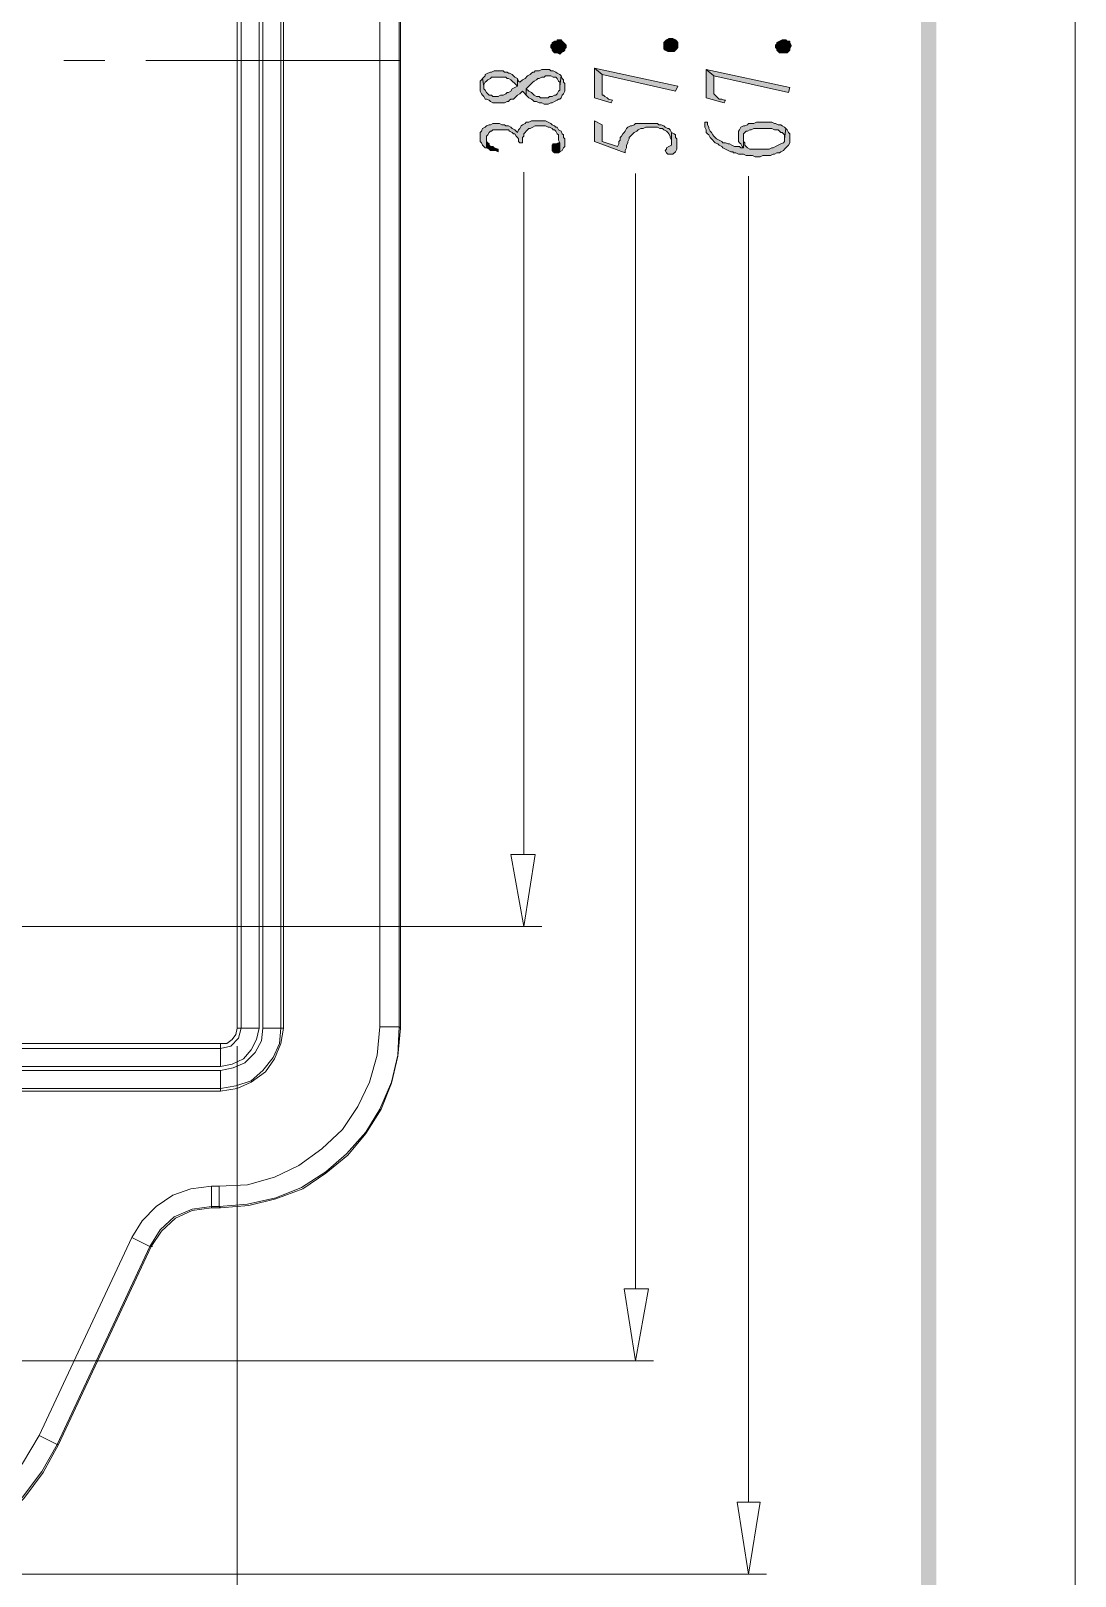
# Model space of a CAD drawing. Header units: millimetres. Extents: x 0 to 282, y 0 to 196.
# Drawn here: x 247.2 to 281.6, y 72.3 to 123.2 of the extents above; entities that cross this region are included whole.
import ezdxf

# ---------------------------------------------------------------- set-up
doc = ezdxf.new("R2010")
doc.units = ezdxf.units.MM

msp = doc.modelspace()

# ---------------------------------------------------------------- hatches: boundary and pattern name
h = msp.add_hatch(color=0)
h.dxf.hatch_style = 2
h.paths.add_polyline_path([(277.071561, 191.134894), (276.563561, 190.626894), (277.071561, 4.572)])
h = msp.add_hatch(color=0)
h.dxf.hatch_style = 2
h.paths.add_polyline_path([(276.563561, 190.626894), (277.071561, 4.572), (276.563561, 5.08)])
h = msp.add_hatch(color=42)
h.dxf.hatch_style = 2
h.paths.add_polyline_path([(264.837227, 122.766561), (264.879561, 122.724227), (264.879561, 122.639561), (264.837227, 122.597227), (264.837227, 122.554894), (264.794894, 122.512561), (264.710227, 122.470227), (264.667894, 122.427894), (264.583227, 122.470227), (264.498561, 122.470227), (264.456227, 122.512561), (264.413894, 122.554894), (264.413894, 122.597227), (264.371561, 122.639561), (264.371561, 122.724227), (264.413894, 122.766561), (264.413894, 122.808894), (264.498561, 122.851227), (264.583227, 122.851227), (264.583227, 122.893561), (264.710227, 122.893561), (264.752561, 122.851227), (264.794894, 122.808894)])
h = msp.add_hatch(color=42)
h.dxf.hatch_style = 2
h.paths.add_polyline_path([(268.562561, 122.808894), (268.562561, 122.766561), (268.562561, 122.724227), (268.562561, 122.639561), (268.520227, 122.597227), (268.477894, 122.554894), (268.435561, 122.512561), (268.350894, 122.512561), (268.308561, 122.512561), (268.223894, 122.512561), (268.139227, 122.554894), (268.096894, 122.597227), (268.096894, 122.639561), (268.096894, 122.681894), (268.096894, 122.766561), (268.096894, 122.808894), (268.139227, 122.851227), (268.181561, 122.893561), (268.266227, 122.935894), (268.308561, 122.935894), (268.393227, 122.935894), (268.477894, 122.893561), (268.520227, 122.851227)])
h = msp.add_hatch(color=42)
h.dxf.hatch_style = 2
h.paths.add_polyline_path([(272.245561, 122.808894), (272.287894, 122.724227), (272.287894, 122.681894), (272.245561, 122.597227), (272.245561, 122.554894), (272.203227, 122.512561), (272.160894, 122.470227), (272.076227, 122.470227), (271.991561, 122.470227), (271.906894, 122.470227), (271.864561, 122.512561), (271.822228, 122.554894), (271.822228, 122.597227), (271.779894, 122.639561), (271.779894, 122.724227), (271.822228, 122.766561), (271.822228, 122.808894), (271.906894, 122.851227), (271.991561, 122.893561), (272.033894, 122.893561), (272.118561, 122.893561), (272.160894, 122.851227), (272.245561, 122.851227)])
h = msp.add_hatch(color=42)
h.dxf.hatch_style = 2
h.paths.add_polyline_path([(262.043227, 121.369561), (262.043227, 121.284894), (262.043227, 121.242561), (262.043227, 121.200227), (262.085561, 121.115561), (262.127894, 121.073227), (262.170227, 121.030894), (262.212561, 120.946227), (262.254894, 120.946227), (262.339561, 120.903894), (262.381894, 120.861561), (262.466561, 120.819227), (262.551227, 120.819227), (262.635894, 120.819227), (262.678227, 120.819227), (262.762894, 120.819227), (262.847561, 120.819227), (262.932227, 120.861561), (262.974561, 120.861561), (263.016894, 120.903894), (263.059227, 120.946227), (263.143894, 120.946227), (263.186227, 120.988561), (263.270894, 121.073227), (263.355561, 121.115561), (263.440227, 121.200227), (263.482561, 121.157894), (263.567228, 121.073227), (263.567228, 121.284894), (263.609561, 121.327227), (263.651894, 121.369561), (263.736561, 121.454227), (263.778894, 121.496561), (263.821227, 121.538894), (263.905894, 121.581227), (263.948227, 121.623561), (263.990561, 121.623561), (264.075227, 121.665894), (264.159894, 121.665894), (264.202227, 121.708227), (264.286894, 121.708227), (264.371561, 121.708227), (264.456227, 121.665894), (264.540894, 121.665894), (264.583227, 121.623561), (264.625561, 121.538894), (264.667894, 121.496561), (264.667894, 121.411894), (264.667894, 121.369561), (264.710227, 121.708227), (264.667894, 121.750561), (264.583227, 121.792894), (264.540894, 121.835228), (264.456227, 121.877561), (264.371561, 121.877561), (264.329228, 121.919894), (264.244561, 121.919894), (264.159894, 121.919894), (264.075227, 121.919894), (263.990561, 121.877561), (263.905894, 121.877561), (263.863561, 121.877561), (263.821227, 121.835228), (263.778894, 121.835228), (263.736561, 121.792894), (263.694228, 121.750561), (263.609561, 121.708227), (263.524894, 121.623561), (263.440227, 121.581227), (263.355561, 121.496561), (263.313227, 121.538894), (263.270894, 121.623561), (263.270894, 121.369561), (263.186227, 121.327227), (263.101561, 121.284894), (263.059227, 121.200227), (262.974561, 121.157894), (262.932227, 121.157894), (262.889894, 121.115561), (262.805227, 121.073227), (262.720561, 121.073227), (262.635894, 121.030894), (262.551227, 121.030894), (262.466561, 121.030894), (262.424227, 121.073227), (262.339561, 121.073227), (262.297227, 121.115561), (262.254894, 121.157894), (262.212561, 121.242561), (262.170227, 121.284894), (262.170227, 121.369561), (262.127894, 121.623561), (262.085561, 121.581227), (262.043227, 121.538894), (262.043227, 121.454227)])
h = msp.add_hatch(color=42)
h.dxf.hatch_style = 2
h.paths.add_polyline_path([(262.127894, 121.623561), (262.170227, 121.369561), (262.170227, 121.411894), (262.212561, 121.496561), (262.254894, 121.538894), (262.297227, 121.581227), (262.381894, 121.623561), (262.424227, 121.665894), (262.508894, 121.665894), (262.593561, 121.665894), (262.635894, 121.665894), (262.720561, 121.665894), (262.805227, 121.665894), (262.889894, 121.665894), (262.932227, 121.623561), (262.974561, 121.623561), (263.059227, 121.581227), (263.101561, 121.538894), (263.186227, 121.454227), (263.270894, 121.369561), (263.270894, 121.623561), (263.186227, 121.665894), (263.143894, 121.708227), (263.101561, 121.750561), (263.016894, 121.792894), (262.974561, 121.792894), (262.932227, 121.835228), (262.847561, 121.835228), (262.805227, 121.877561), (262.720561, 121.877561), (262.593561, 121.877561), (262.508894, 121.877561), (262.424227, 121.835228), (262.381894, 121.835228), (262.297227, 121.792894), (262.212561, 121.750561), (262.212561, 121.708227)])
h = msp.add_hatch(color=42)
h.dxf.hatch_style = 2
h.paths.add_polyline_path([(263.567228, 121.073227), (263.609561, 121.030894), (263.651894, 120.988561), (263.736561, 120.946227), (263.778894, 120.903894), (263.821227, 120.861561), (263.905894, 120.861561), (263.990561, 120.819227), (264.075227, 120.819227), (264.159894, 120.776894), (264.244561, 120.776894), (264.286894, 120.776894), (264.371561, 120.819227), (264.413894, 120.819227), (264.498561, 120.861561), (264.583227, 120.903894), (264.625561, 120.946227), (264.667894, 120.946227), (264.710227, 120.988561), (264.752561, 121.073227), (264.794894, 121.115561), (264.837227, 121.200227), (264.837227, 121.242561), (264.837227, 121.327227), (264.837227, 121.369561), (264.837227, 121.454227), (264.794894, 121.496561), (264.794894, 121.581227), (264.752561, 121.623561), (264.710227, 121.708227), (264.667894, 121.369561), (264.667894, 121.327227), (264.667894, 121.242561), (264.625561, 121.200227), (264.583227, 121.115561), (264.540894, 121.073227), (264.498561, 121.073227), (264.413894, 121.030894), (264.329228, 121.030894), (264.286894, 120.988561), (264.202227, 120.988561), (264.159894, 120.988561), (264.032894, 120.988561), (263.990561, 121.030894), (263.905894, 121.030894), (263.821227, 121.073227), (263.778894, 121.115561), (263.736561, 121.157894), (263.651894, 121.200227), (263.567228, 121.284894)])
h = msp.add_hatch(color=42)
h.dxf.hatch_style = 2
h.paths.add_polyline_path([(265.810894, 121.962227), (265.810894, 120.988561), (266.361227, 120.819227), (266.403561, 120.903894), (266.276561, 120.946227), (266.234227, 120.988561), (266.149561, 121.030894), (266.107227, 121.073227), (266.064894, 121.073227), (266.064894, 121.157894), (266.064894, 121.242561), (266.064894, 121.750561)])
h = msp.add_hatch(color=42)
h.dxf.hatch_style = 2
h.paths.add_polyline_path([(265.810894, 121.962227), (266.064894, 121.750561), (268.477894, 121.200227), (268.562561, 121.369561)])
h = msp.add_hatch(color=42)
h.dxf.hatch_style = 2
h.paths.add_polyline_path([(269.493894, 121.919894), (269.493894, 120.988561), (270.086561, 120.819227), (270.128894, 120.903894), (270.086561, 120.903894), (270.001894, 120.946227), (269.917227, 120.946227), (269.874894, 120.988561), (269.832561, 121.030894), (269.790227, 121.073227), (269.747894, 121.115561), (269.747894, 121.200227), (269.747894, 121.708227)])
h = msp.add_hatch(color=42)
h.dxf.hatch_style = 2
h.paths.add_polyline_path([(269.493894, 121.919894), (269.747894, 121.708227), (272.203227, 121.157894), (272.245561, 121.327227)])
h = msp.add_hatch(color=42)
h.dxf.hatch_style = 2
h.paths.add_polyline_path([(262.043227, 119.676227), (262.043227, 119.633894), (262.043227, 119.549228), (262.085561, 119.506894), (262.127894, 119.422227), (262.170227, 119.379894), (262.212561, 119.337561), (262.254894, 119.337561), (262.254894, 119.633894), (262.254894, 119.718561), (262.297227, 119.760894), (262.339561, 119.845561), (262.381894, 119.887894), (262.424227, 119.887894), (262.466561, 119.930227), (262.551227, 119.930227), (262.635894, 119.930227), (262.762894, 119.930227), (262.805227, 119.930227), (262.889894, 119.930227), (262.974561, 119.930227), (263.016894, 119.887894), (263.101561, 119.845561), (263.143894, 119.803227), (263.186227, 119.803227), (263.228561, 119.718561), (263.270894, 119.676227), (263.313227, 119.633894), (263.313227, 119.549228), (263.355561, 119.506894), (263.440227, 119.506894), (263.440227, 119.591561), (263.440227, 119.676227), (263.482561, 119.718561), (263.482561, 119.803227), (263.524894, 119.845561), (263.567228, 119.887894), (263.609561, 119.930227), (263.651894, 119.972561), (263.694228, 119.972561), (263.778894, 120.014894), (263.863561, 120.057227), (263.948227, 120.057227), (264.032894, 120.057227), (264.117561, 120.057227), (264.202227, 120.057227), (264.286894, 120.014894), (264.329228, 120.014894), (264.413894, 119.972561), (264.456227, 119.930227), (264.498561, 119.930227), (264.540894, 119.887894), (264.583227, 119.803227), (264.625561, 119.760894), (264.625561, 119.676227), (264.625561, 119.591561), (264.667894, 119.506894), (264.667894, 119.210561), (264.752561, 119.252894), (264.794894, 119.337561), (264.837227, 119.379894), (264.837227, 119.464561), (264.837227, 119.549228), (264.837227, 119.591561), (264.837227, 119.633894), (264.794894, 119.676227), (264.794894, 119.760894), (264.752561, 119.803227), (264.710227, 119.887894), (264.625561, 119.930227), (264.583227, 120.014894), (264.540894, 120.014894), (264.498561, 120.057227), (264.413894, 120.099561), (264.371561, 120.141894), (264.286894, 120.184227), (264.202227, 120.226561), (264.159894, 120.226561), (264.075227, 120.226561), (263.990561, 120.226561), (263.905894, 120.226561), (263.821227, 120.226561), (263.736561, 120.226561), (263.651894, 120.184227), (263.567228, 120.184227), (263.524894, 120.141894), (263.440227, 120.099561), (263.397894, 120.057227), (263.355561, 119.972561), (263.313227, 119.930227), (263.270894, 119.845561), (263.186227, 119.930227), (263.101561, 119.972561), (263.059227, 120.014894), (262.974561, 120.057227), (262.889894, 120.057227), (262.847561, 120.099561), (262.762894, 120.099561), (262.678227, 120.141894), (262.635894, 120.141894), (262.551227, 120.141894), (262.466561, 120.141894), (262.381894, 120.099561), (262.339561, 120.099561), (262.254894, 120.057227), (262.212561, 120.014894), (262.127894, 119.972561), (262.085561, 119.887894), (262.043227, 119.845561), (262.043227, 119.803227), (262.043227, 119.760894)])
h = msp.add_hatch(color=42)
h.dxf.hatch_style = 2
h.paths.add_polyline_path([(265.810894, 120.226561), (265.810894, 119.549228), (266.826894, 119.168228), (266.826894, 119.252894), (266.869227, 119.337561), (266.869227, 119.422227), (266.911561, 119.506894), (266.911561, 119.549228), (266.953894, 119.633894), (266.953894, 119.676227), (266.996227, 119.718561), (267.038561, 119.760894), (267.080894, 119.803227), (267.123227, 119.845561), (267.207894, 119.887894), (267.250227, 119.930227), (267.334894, 119.972561), (267.419561, 119.972561), (267.504227, 120.014894), (267.588894, 120.014894), (267.631227, 120.014894), (267.715894, 120.014894), (267.800561, 120.014894), (267.885227, 120.014894), (267.969894, 119.972561), (268.054561, 119.972561), (268.096894, 119.930227), (268.181561, 119.887894), (268.223894, 119.845561), (268.266227, 119.803227), (268.308561, 119.718561), (268.308561, 119.676227), (268.350894, 119.591561), (268.350894, 119.506894), (268.350894, 119.422227), (268.350894, 119.845561), (268.308561, 119.930227), (268.266227, 119.972561), (268.223894, 119.972561), (268.139227, 120.014894), (268.096894, 120.057227), (268.012227, 120.099561), (267.927561, 120.099561), (267.885227, 120.141894), (267.800561, 120.141894), (267.715894, 120.141894), (267.631227, 120.141894), (267.504227, 120.141894), (267.419561, 120.141894), (267.334894, 120.141894), (267.250227, 120.141894), (267.165561, 120.141894), (267.123227, 120.099561), (267.038561, 120.057227), (266.996227, 120.057227), (266.911561, 120.014894), (266.869227, 119.972561), (266.826894, 119.887894), (266.784561, 119.845561), (266.742228, 119.803227), (266.699894, 119.718561), (266.657561, 119.676227), (266.657561, 119.591561), (266.615228, 119.549228), (266.615228, 119.464561), (266.572894, 119.379894), (266.064894, 119.549228), (266.064894, 120.099561)])
h = msp.add_hatch(color=42)
h.dxf.hatch_style = 2
h.paths.add_polyline_path([(269.451561, 120.184227), (269.451561, 120.141894), (269.451561, 120.057227), (269.451561, 120.014894), (269.493894, 119.930227), (269.493894, 119.845561), (269.536228, 119.803227), (269.578561, 119.760894), (269.620894, 119.676227), (269.663227, 119.633894), (269.705561, 119.591561), (269.747894, 119.549228), (269.790227, 119.506894), (269.874894, 119.464561), (269.917227, 119.422227), (270.001894, 119.379894), (270.044227, 119.337561), (270.128894, 119.295227), (270.213561, 119.252894), (270.298227, 119.210561), (270.382894, 119.210561), (270.382894, 119.168228), (270.467561, 119.168228), (270.552227, 119.125894), (270.636894, 119.125894), (270.721561, 119.125894), (270.806227, 119.083561), (270.890894, 119.083561), (270.933227, 119.083561), (271.017894, 119.083561), (271.102561, 119.041227), (271.187228, 119.041227), (271.271894, 119.041227), (271.356561, 119.083561), (271.441227, 119.083561), (271.525894, 119.083561), (271.610561, 119.083561), (271.695227, 119.125894), (271.737561, 119.125894), (271.822228, 119.168228), (271.906894, 119.168228), (271.949228, 119.210561), (272.033894, 119.252894), (272.076227, 119.295227), (272.118561, 119.337561), (272.160894, 119.379894), (272.203227, 119.422227), (272.245561, 119.506894), (272.245561, 119.549228), (272.245561, 119.633894), (272.245561, 119.676227), (272.245561, 119.718561), (272.245561, 119.803227), (272.203227, 119.845561), (272.160894, 119.930227), (272.118561, 119.972561), (272.076227, 119.633894), (272.076227, 119.591561), (272.076227, 119.549228), (272.033894, 119.506894), (271.949228, 119.464561), (271.864561, 119.422227), (271.779894, 119.379894), (271.695227, 119.337561), (271.652894, 119.337561), (271.568227, 119.295227), (271.483561, 119.295227), (271.398894, 119.295227), (271.314227, 119.295227), (271.271894, 119.295227), (271.187228, 119.295227), (271.102561, 119.295227), (271.017894, 119.295227), (270.975561, 119.295227), (270.933227, 119.295227), (270.848561, 119.337561), (270.806227, 119.379894), (270.763894, 119.422227), (270.763894, 119.506894), (270.721561, 119.549228), (270.721561, 119.633894), (270.721561, 119.718561), (270.721561, 119.337561), (270.636894, 119.337561), (270.594561, 119.379894), (270.509894, 119.379894), (270.425227, 119.379894), (270.340561, 119.422227), (270.255894, 119.464561), (270.213561, 119.464561), (270.128894, 119.506894), (270.044227, 119.506894), (270.001894, 119.549228), (269.917227, 119.591561), (269.832561, 119.633894), (269.790227, 119.676227), (269.747894, 119.718561), (269.705561, 119.760894), (269.663227, 119.845561), (269.620894, 119.887894), (269.578561, 119.972561), (269.578561, 120.014894), (269.536228, 120.099561), (269.536228, 120.184227)])
h = msp.add_hatch(color=42)
h.dxf.hatch_style = 2
h.paths.add_polyline_path([(270.552227, 119.760894), (270.552227, 119.676227), (270.552227, 119.591561), (270.552227, 119.549228), (270.594561, 119.506894), (270.636894, 119.464561), (270.679227, 119.379894), (270.721561, 119.337561), (270.721561, 119.718561), (270.721561, 119.760894), (270.721561, 119.803227), (270.763894, 119.845561), (270.806227, 119.887894), (270.848561, 119.887894), (270.933227, 119.930227), (270.975561, 119.930227), (271.060228, 119.972561), (271.187228, 119.972561), (271.314227, 119.972561), (271.441227, 119.972561), (271.568227, 119.972561), (271.652894, 119.972561), (271.737561, 119.930227), (271.822228, 119.930227), (271.864561, 119.930227), (271.906894, 119.887894), (271.949228, 119.845561), (271.991561, 119.845561), (272.076227, 119.760894), (272.076227, 119.676227), (272.076227, 119.633894), (272.118561, 119.972561), (272.076227, 120.014894), (271.991561, 120.057227), (271.949228, 120.099561), (271.864561, 120.099561), (271.779894, 120.141894), (271.737561, 120.141894), (271.652894, 120.184227), (271.568227, 120.184227), (271.483561, 120.184227), (271.356561, 120.184227), (271.314227, 120.184227), (271.229561, 120.184227), (271.144894, 120.184227), (271.060228, 120.141894), (270.975561, 120.141894), (270.890894, 120.141894), (270.848561, 120.099561), (270.763894, 120.057227), (270.721561, 120.057227), (270.636894, 120.014894), (270.594561, 119.930227), (270.552227, 119.887894), (270.552227, 119.845561)])
h = msp.add_hatch(color=42)
h.dxf.hatch_style = 2
h.paths.add_polyline_path([(262.254894, 119.337561), (262.339561, 119.295227), (262.381894, 119.252894), (262.466561, 119.252894), (262.551227, 119.252894), (262.635894, 119.210561), (262.635894, 119.295227), (262.508894, 119.337561), (262.466561, 119.379894), (262.381894, 119.379894), (262.339561, 119.422227), (262.339561, 119.464561), (262.297227, 119.506894), (262.254894, 119.549228), (262.254894, 119.633894)])
h = msp.add_hatch(color=42)
h.dxf.hatch_style = 2
h.paths.add_polyline_path([(268.139227, 119.252894), (268.181561, 119.168228), (268.223894, 119.125894), (268.308561, 119.125894), (268.350894, 119.125894), (268.393227, 119.125894), (268.477894, 119.210561), (268.520227, 119.295227), (268.520227, 119.337561), (268.520227, 119.422227), (268.520227, 119.506894), (268.520227, 119.549228), (268.520227, 119.633894), (268.477894, 119.676227), (268.477894, 119.760894), (268.435561, 119.803227), (268.350894, 119.845561), (268.350894, 119.422227), (268.266227, 119.379894), (268.181561, 119.337561), (268.181561, 119.295227)])
h = msp.add_hatch(color=42)
h.dxf.hatch_style = 2
h.paths.add_polyline_path([(264.413894, 119.295227), (264.413894, 119.252894), (264.456227, 119.210561), (264.498561, 119.168228), (264.583227, 119.168228), (264.625561, 119.168228), (264.667894, 119.210561), (264.667894, 119.506894), (264.625561, 119.506894), (264.540894, 119.464561), (264.456227, 119.464561), (264.413894, 119.422227), (264.413894, 119.379894)])

# ---------------------------------------------------------------- linework, layer by layer
at = {"color": 0, "lineweight": 0}
msp.add_lwpolyline([(0, 0), (281.643667, 0), (281.643667, 195.707), (0, 195.707)], close=True, dxfattribs=at)
for points in [[(254.042227, 90.339227), (254.042227, 154.135561)], [(254.169227, 154.135561), (254.169227, 90.339227)], [(254.761894, 154.135561), (254.761894, 90.339227)], [(254.888894, 90.339227), (254.888894, 154.135561)], [(255.481561, 90.339227), (255.481561, 154.135561)], [(255.566227, 154.135561), (255.566227, 90.339227)], [(258.741227, 90.381561), (258.741227, 154.093227)], [(259.376227, 90.381561), (259.376227, 154.093227)], [(259.418561, 154.135561), (259.418561, 90.339227)], [(253.449561, 85.132227), (254.380894, 85.174561), (255.269894, 85.428561), (256.074228, 85.809561), (256.836227, 86.359894), (257.513561, 86.994894), (258.021561, 87.756894), (258.402561, 88.561227), (258.656561, 89.450227), (258.741227, 90.381561)], [(253.449561, 84.454894), (254.380894, 84.539561), (255.312228, 84.751228), (256.158894, 85.089894), (256.963227, 85.597894), (257.640561, 86.190561), (258.275561, 86.910227), (258.741227, 87.672227), (259.122227, 88.561227), (259.333894, 89.450227), (259.376227, 90.381561)], [(253.491894, 89.831227), (253.703561, 89.831227), (253.872894, 89.958227), (253.999894, 90.127561), (254.042227, 90.339227)], [(253.491894, 89.661894), (253.830561, 89.746561), (254.084561, 90.000561), (254.169227, 90.339227)], [(253.491894, 89.069227), (253.872894, 89.153894), (254.253894, 89.323227), (254.507894, 89.619561), (254.677227, 89.958227), (254.761894, 90.339227)], [(253.491894, 88.942228), (253.915227, 89.026894), (254.296227, 89.196227), (254.634894, 89.534894), (254.846561, 89.915894), (254.888894, 90.339227)], [(253.491894, 88.349561), (253.999894, 88.434227), (254.507894, 88.603561), (254.888894, 88.942228), (255.227561, 89.365561), (255.439227, 89.831227), (255.481561, 90.339227)], [(253.491894, 88.264894), (254.042227, 88.349561), (254.507894, 88.561227), (254.973561, 88.899894), (255.269894, 89.323227), (255.481561, 89.831227), (255.566227, 90.339227)], [(253.491894, 84.412561), (254.423227, 84.497228), (255.312228, 84.708894), (256.201228, 85.047561), (256.963227, 85.555561), (257.682894, 86.148227), (258.275561, 86.867894), (258.783561, 87.672227), (259.122227, 88.518894), (259.333894, 89.407894), (259.418561, 90.339227)], [(254.761894, 90.339227), (254.042227, 90.339227)], [(255.566227, 90.339227), (254.888894, 90.339227)], [(258.741227, 90.381561), (259.376227, 90.381561)], [(259.376227, 90.381561), (259.418561, 90.339227)], [(211.962894, 89.831227), (253.491894, 89.831227)], [(253.491894, 89.661894), (211.962894, 89.661894)], [(253.491894, 89.069227), (253.491894, 89.831227)], [(253.491894, 89.069227), (211.962894, 89.069227)], [(211.962894, 88.942228), (253.491894, 88.942228)], [(253.491894, 88.264894), (253.491894, 88.942228)], [(211.962894, 88.349561), (253.491894, 88.349561)], [(253.491894, 88.264894), (211.962894, 88.264894)], [(253.195561, 85.132227), (252.518227, 85.047561), (251.925561, 84.835894), (251.375227, 84.454894), (250.909561, 83.989227), (250.570894, 83.438894)], [(253.195561, 85.132227), (253.195561, 84.454894)], [(253.195561, 85.132227), (253.449561, 85.132227)], [(253.449561, 85.132227), (253.449561, 84.454894)], [(253.195561, 84.454894), (252.560561, 84.370227), (251.967894, 84.116227), (251.502227, 83.692894), (251.163561, 83.142561)], [(253.195561, 84.412561), (252.560561, 84.327894), (252.010227, 84.073894), (251.544561, 83.650561), (251.205894, 83.142561)], [(253.195561, 84.454894), (253.195561, 84.412561)], [(253.195561, 84.454894), (253.449561, 84.454894)], [(253.195561, 84.412561), (253.237894, 84.412561)], [(253.491894, 84.412561), (253.195561, 84.412561)], [(253.449561, 84.454894), (253.491894, 84.412561)], [(251.163561, 83.142561), (250.570894, 83.438894), (247.522894, 76.919561)], [(248.115561, 76.623227), (251.163561, 83.142561)], [(251.205894, 83.142561), (248.157894, 76.623227)], [(251.163561, 83.142561), (251.205894, 83.142561)], [(251.205894, 83.142561), (251.248227, 83.142561)], [(241.426894, 73.024894), (242.485227, 73.109561), (243.543561, 73.363561), (244.559561, 73.829228), (245.490894, 74.379561), (246.295227, 75.141561), (246.972561, 75.988227), (247.522894, 76.919561)], [(247.522894, 76.919561), (248.115561, 76.623227)], [(241.426894, 72.347561), (242.442894, 72.432227), (243.501228, 72.643894), (244.474894, 73.024894), (245.406227, 73.532894), (246.252894, 74.167894), (246.972561, 74.887561), (247.607561, 75.734228), (248.115561, 76.623227)], [(241.426894, 72.347561), (242.485227, 72.389894), (243.501228, 72.643894), (244.474894, 72.982561), (245.406227, 73.490561), (246.252894, 74.125561), (247.014894, 74.845227), (247.649894, 75.691894), (248.157894, 76.623227)], [(248.157894, 76.623227), (248.115561, 76.623227)]]:
    msp.add_lwpolyline(points, dxfattribs=at)
at = {"color": 42, "lineweight": 0}
for points in [[(264.837227, 122.766561), (264.879561, 122.724227), (264.879561, 122.639561), (264.837227, 122.597227), (264.837227, 122.554894), (264.794894, 122.512561), (264.710227, 122.470227), (264.667894, 122.427894), (264.583227, 122.470227), (264.498561, 122.470227), (264.456227, 122.512561), (264.413894, 122.554894), (264.413894, 122.597227), (264.371561, 122.639561), (264.371561, 122.724227), (264.413894, 122.766561), (264.413894, 122.808894), (264.498561, 122.851227), (264.583227, 122.851227), (264.583227, 122.893561), (264.710227, 122.893561), (264.752561, 122.851227), (264.794894, 122.808894)], [(268.562561, 122.808894), (268.562561, 122.766561), (268.562561, 122.724227), (268.562561, 122.639561), (268.520227, 122.597227), (268.477894, 122.554894), (268.435561, 122.512561), (268.350894, 122.512561), (268.308561, 122.512561), (268.223894, 122.512561), (268.139227, 122.554894), (268.096894, 122.597227), (268.096894, 122.639561), (268.096894, 122.681894), (268.096894, 122.766561), (268.096894, 122.808894), (268.139227, 122.851227), (268.181561, 122.893561), (268.266227, 122.935894), (268.308561, 122.935894), (268.393227, 122.935894), (268.477894, 122.893561), (268.520227, 122.851227)], [(272.245561, 122.808894), (272.287894, 122.724227), (272.287894, 122.681894), (272.245561, 122.597227), (272.245561, 122.554894), (272.203227, 122.512561), (272.160894, 122.470227), (272.076227, 122.470227), (271.991561, 122.470227), (271.906894, 122.470227), (271.864561, 122.512561), (271.822228, 122.554894), (271.822228, 122.597227), (271.779894, 122.639561), (271.779894, 122.724227), (271.822228, 122.766561), (271.822228, 122.808894), (271.906894, 122.851227), (271.991561, 122.893561), (272.033894, 122.893561), (272.118561, 122.893561), (272.160894, 122.851227), (272.245561, 122.851227)], [(262.043227, 121.369561), (262.043227, 121.284894), (262.043227, 121.242561), (262.043227, 121.200227), (262.085561, 121.115561), (262.127894, 121.073227), (262.170227, 121.030894), (262.212561, 120.946227), (262.254894, 120.946227), (262.339561, 120.903894), (262.381894, 120.861561), (262.466561, 120.819227), (262.551227, 120.819227), (262.635894, 120.819227), (262.678227, 120.819227), (262.762894, 120.819227), (262.847561, 120.819227), (262.932227, 120.861561), (262.974561, 120.861561), (263.016894, 120.903894), (263.059227, 120.946227), (263.143894, 120.946227), (263.186227, 120.988561), (263.270894, 121.073227), (263.355561, 121.115561), (263.440227, 121.200227), (263.482561, 121.157894), (263.567228, 121.073227), (263.567228, 121.284894), (263.609561, 121.327227), (263.651894, 121.369561), (263.736561, 121.454227), (263.778894, 121.496561), (263.821227, 121.538894), (263.905894, 121.581227), (263.948227, 121.623561), (263.990561, 121.623561), (264.075227, 121.665894), (264.159894, 121.665894), (264.202227, 121.708227), (264.286894, 121.708227), (264.371561, 121.708227), (264.456227, 121.665894), (264.540894, 121.665894), (264.583227, 121.623561), (264.625561, 121.538894), (264.667894, 121.496561), (264.667894, 121.411894), (264.667894, 121.369561), (264.710227, 121.708227), (264.667894, 121.750561), (264.583227, 121.792894), (264.540894, 121.835228), (264.456227, 121.877561), (264.371561, 121.877561), (264.329228, 121.919894), (264.244561, 121.919894), (264.159894, 121.919894), (264.075227, 121.919894), (263.990561, 121.877561), (263.905894, 121.877561), (263.863561, 121.877561), (263.821227, 121.835228), (263.778894, 121.835228), (263.736561, 121.792894), (263.694228, 121.750561), (263.609561, 121.708227), (263.524894, 121.623561), (263.440227, 121.581227), (263.355561, 121.496561), (263.313227, 121.538894), (263.270894, 121.623561), (263.270894, 121.369561), (263.186227, 121.327227), (263.101561, 121.284894), (263.059227, 121.200227), (262.974561, 121.157894), (262.932227, 121.157894), (262.889894, 121.115561), (262.805227, 121.073227), (262.720561, 121.073227), (262.635894, 121.030894), (262.551227, 121.030894), (262.466561, 121.030894), (262.424227, 121.073227), (262.339561, 121.073227), (262.297227, 121.115561), (262.254894, 121.157894), (262.212561, 121.242561), (262.170227, 121.284894), (262.170227, 121.369561), (262.127894, 121.623561), (262.085561, 121.581227), (262.043227, 121.538894), (262.043227, 121.454227)], [(262.127894, 121.623561), (262.170227, 121.369561), (262.170227, 121.411894), (262.212561, 121.496561), (262.254894, 121.538894), (262.297227, 121.581227), (262.381894, 121.623561), (262.424227, 121.665894), (262.508894, 121.665894), (262.593561, 121.665894), (262.635894, 121.665894), (262.720561, 121.665894), (262.805227, 121.665894), (262.889894, 121.665894), (262.932227, 121.623561), (262.974561, 121.623561), (263.059227, 121.581227), (263.101561, 121.538894), (263.186227, 121.454227), (263.270894, 121.369561), (263.270894, 121.623561), (263.186227, 121.665894), (263.143894, 121.708227), (263.101561, 121.750561), (263.016894, 121.792894), (262.974561, 121.792894), (262.932227, 121.835228), (262.847561, 121.835228), (262.805227, 121.877561), (262.720561, 121.877561), (262.593561, 121.877561), (262.508894, 121.877561), (262.424227, 121.835228), (262.381894, 121.835228), (262.297227, 121.792894), (262.212561, 121.750561), (262.212561, 121.708227)], [(263.567228, 121.073227), (263.609561, 121.030894), (263.651894, 120.988561), (263.736561, 120.946227), (263.778894, 120.903894), (263.821227, 120.861561), (263.905894, 120.861561), (263.990561, 120.819227), (264.075227, 120.819227), (264.159894, 120.776894), (264.244561, 120.776894), (264.286894, 120.776894), (264.371561, 120.819227), (264.413894, 120.819227), (264.498561, 120.861561), (264.583227, 120.903894), (264.625561, 120.946227), (264.667894, 120.946227), (264.710227, 120.988561), (264.752561, 121.073227), (264.794894, 121.115561), (264.837227, 121.200227), (264.837227, 121.242561), (264.837227, 121.327227), (264.837227, 121.369561), (264.837227, 121.454227), (264.794894, 121.496561), (264.794894, 121.581227), (264.752561, 121.623561), (264.710227, 121.708227), (264.667894, 121.369561), (264.667894, 121.327227), (264.667894, 121.242561), (264.625561, 121.200227), (264.583227, 121.115561), (264.540894, 121.073227), (264.498561, 121.073227), (264.413894, 121.030894), (264.329228, 121.030894), (264.286894, 120.988561), (264.202227, 120.988561), (264.159894, 120.988561), (264.032894, 120.988561), (263.990561, 121.030894), (263.905894, 121.030894), (263.821227, 121.073227), (263.778894, 121.115561), (263.736561, 121.157894), (263.651894, 121.200227), (263.567228, 121.284894)], [(265.810894, 121.962227), (265.810894, 120.988561), (266.361227, 120.819227), (266.403561, 120.903894), (266.276561, 120.946227), (266.234227, 120.988561), (266.149561, 121.030894), (266.107227, 121.073227), (266.064894, 121.073227), (266.064894, 121.157894), (266.064894, 121.242561), (266.064894, 121.750561)], [(265.810894, 121.962227), (266.064894, 121.750561), (268.477894, 121.200227), (268.562561, 121.369561)], [(269.493894, 121.919894), (269.493894, 120.988561), (270.086561, 120.819227), (270.128894, 120.903894), (270.086561, 120.903894), (270.001894, 120.946227), (269.917227, 120.946227), (269.874894, 120.988561), (269.832561, 121.030894), (269.790227, 121.073227), (269.747894, 121.115561), (269.747894, 121.200227), (269.747894, 121.708227)], [(269.493894, 121.919894), (269.747894, 121.708227), (272.203227, 121.157894), (272.245561, 121.327227)], [(262.043227, 119.676227), (262.043227, 119.633894), (262.043227, 119.549228), (262.085561, 119.506894), (262.127894, 119.422227), (262.170227, 119.379894), (262.212561, 119.337561), (262.254894, 119.337561), (262.254894, 119.633894), (262.254894, 119.718561), (262.297227, 119.760894), (262.339561, 119.845561), (262.381894, 119.887894), (262.424227, 119.887894), (262.466561, 119.930227), (262.551227, 119.930227), (262.635894, 119.930227), (262.762894, 119.930227), (262.805227, 119.930227), (262.889894, 119.930227), (262.974561, 119.930227), (263.016894, 119.887894), (263.101561, 119.845561), (263.143894, 119.803227), (263.186227, 119.803227), (263.228561, 119.718561), (263.270894, 119.676227), (263.313227, 119.633894), (263.313227, 119.549228), (263.355561, 119.506894), (263.440227, 119.506894), (263.440227, 119.591561), (263.440227, 119.676227), (263.482561, 119.718561), (263.482561, 119.803227), (263.524894, 119.845561), (263.567228, 119.887894), (263.609561, 119.930227), (263.651894, 119.972561), (263.694228, 119.972561), (263.778894, 120.014894), (263.863561, 120.057227), (263.948227, 120.057227), (264.032894, 120.057227), (264.117561, 120.057227), (264.202227, 120.057227), (264.286894, 120.014894), (264.329228, 120.014894), (264.413894, 119.972561), (264.456227, 119.930227), (264.498561, 119.930227), (264.540894, 119.887894), (264.583227, 119.803227), (264.625561, 119.760894), (264.625561, 119.676227), (264.625561, 119.591561), (264.667894, 119.506894), (264.667894, 119.210561), (264.752561, 119.252894), (264.794894, 119.337561), (264.837227, 119.379894), (264.837227, 119.464561), (264.837227, 119.549228), (264.837227, 119.591561), (264.837227, 119.633894), (264.794894, 119.676227), (264.794894, 119.760894), (264.752561, 119.803227), (264.710227, 119.887894), (264.625561, 119.930227), (264.583227, 120.014894), (264.540894, 120.014894), (264.498561, 120.057227), (264.413894, 120.099561), (264.371561, 120.141894), (264.286894, 120.184227), (264.202227, 120.226561), (264.159894, 120.226561), (264.075227, 120.226561), (263.990561, 120.226561), (263.905894, 120.226561), (263.821227, 120.226561), (263.736561, 120.226561), (263.651894, 120.184227), (263.567228, 120.184227), (263.524894, 120.141894), (263.440227, 120.099561), (263.397894, 120.057227), (263.355561, 119.972561), (263.313227, 119.930227), (263.270894, 119.845561), (263.186227, 119.930227), (263.101561, 119.972561), (263.059227, 120.014894), (262.974561, 120.057227), (262.889894, 120.057227), (262.847561, 120.099561), (262.762894, 120.099561), (262.678227, 120.141894), (262.635894, 120.141894), (262.551227, 120.141894), (262.466561, 120.141894), (262.381894, 120.099561), (262.339561, 120.099561), (262.254894, 120.057227), (262.212561, 120.014894), (262.127894, 119.972561), (262.085561, 119.887894), (262.043227, 119.845561), (262.043227, 119.803227), (262.043227, 119.760894)], [(265.810894, 120.226561), (265.810894, 119.549228), (266.826894, 119.168228), (266.826894, 119.252894), (266.869227, 119.337561), (266.869227, 119.422227), (266.911561, 119.506894), (266.911561, 119.549228), (266.953894, 119.633894), (266.953894, 119.676227), (266.996227, 119.718561), (267.038561, 119.760894), (267.080894, 119.803227), (267.123227, 119.845561), (267.207894, 119.887894), (267.250227, 119.930227), (267.334894, 119.972561), (267.419561, 119.972561), (267.504227, 120.014894), (267.588894, 120.014894), (267.631227, 120.014894), (267.715894, 120.014894), (267.800561, 120.014894), (267.885227, 120.014894), (267.969894, 119.972561), (268.054561, 119.972561), (268.096894, 119.930227), (268.181561, 119.887894), (268.223894, 119.845561), (268.266227, 119.803227), (268.308561, 119.718561), (268.308561, 119.676227), (268.350894, 119.591561), (268.350894, 119.506894), (268.350894, 119.422227), (268.350894, 119.845561), (268.308561, 119.930227), (268.266227, 119.972561), (268.223894, 119.972561), (268.139227, 120.014894), (268.096894, 120.057227), (268.012227, 120.099561), (267.927561, 120.099561), (267.885227, 120.141894), (267.800561, 120.141894), (267.715894, 120.141894), (267.631227, 120.141894), (267.504227, 120.141894), (267.419561, 120.141894), (267.334894, 120.141894), (267.250227, 120.141894), (267.165561, 120.141894), (267.123227, 120.099561), (267.038561, 120.057227), (266.996227, 120.057227), (266.911561, 120.014894), (266.869227, 119.972561), (266.826894, 119.887894), (266.784561, 119.845561), (266.742228, 119.803227), (266.699894, 119.718561), (266.657561, 119.676227), (266.657561, 119.591561), (266.615228, 119.549228), (266.615228, 119.464561), (266.572894, 119.379894), (266.064894, 119.549228), (266.064894, 120.099561)], [(269.451561, 120.184227), (269.451561, 120.141894), (269.451561, 120.057227), (269.451561, 120.014894), (269.493894, 119.930227), (269.493894, 119.845561), (269.536228, 119.803227), (269.578561, 119.760894), (269.620894, 119.676227), (269.663227, 119.633894), (269.705561, 119.591561), (269.747894, 119.549228), (269.790227, 119.506894), (269.874894, 119.464561), (269.917227, 119.422227), (270.001894, 119.379894), (270.044227, 119.337561), (270.128894, 119.295227), (270.213561, 119.252894), (270.298227, 119.210561), (270.382894, 119.210561), (270.382894, 119.168228), (270.467561, 119.168228), (270.552227, 119.125894), (270.636894, 119.125894), (270.721561, 119.125894), (270.806227, 119.083561), (270.890894, 119.083561), (270.933227, 119.083561), (271.017894, 119.083561), (271.102561, 119.041227), (271.187228, 119.041227), (271.271894, 119.041227), (271.356561, 119.083561), (271.441227, 119.083561), (271.525894, 119.083561), (271.610561, 119.083561), (271.695227, 119.125894), (271.737561, 119.125894), (271.822228, 119.168228), (271.906894, 119.168228), (271.949228, 119.210561), (272.033894, 119.252894), (272.076227, 119.295227), (272.118561, 119.337561), (272.160894, 119.379894), (272.203227, 119.422227), (272.245561, 119.506894), (272.245561, 119.549228), (272.245561, 119.633894), (272.245561, 119.676227), (272.245561, 119.718561), (272.245561, 119.803227), (272.203227, 119.845561), (272.160894, 119.930227), (272.118561, 119.972561), (272.076227, 119.633894), (272.076227, 119.591561), (272.076227, 119.549228), (272.033894, 119.506894), (271.949228, 119.464561), (271.864561, 119.422227), (271.779894, 119.379894), (271.695227, 119.337561), (271.652894, 119.337561), (271.568227, 119.295227), (271.483561, 119.295227), (271.398894, 119.295227), (271.314227, 119.295227), (271.271894, 119.295227), (271.187228, 119.295227), (271.102561, 119.295227), (271.017894, 119.295227), (270.975561, 119.295227), (270.933227, 119.295227), (270.848561, 119.337561), (270.806227, 119.379894), (270.763894, 119.422227), (270.763894, 119.506894), (270.721561, 119.549228), (270.721561, 119.633894), (270.721561, 119.718561), (270.721561, 119.337561), (270.636894, 119.337561), (270.594561, 119.379894), (270.509894, 119.379894), (270.425227, 119.379894), (270.340561, 119.422227), (270.255894, 119.464561), (270.213561, 119.464561), (270.128894, 119.506894), (270.044227, 119.506894), (270.001894, 119.549228), (269.917227, 119.591561), (269.832561, 119.633894), (269.790227, 119.676227), (269.747894, 119.718561), (269.705561, 119.760894), (269.663227, 119.845561), (269.620894, 119.887894), (269.578561, 119.972561), (269.578561, 120.014894), (269.536228, 120.099561), (269.536228, 120.184227)], [(270.552227, 119.760894), (270.552227, 119.676227), (270.552227, 119.591561), (270.552227, 119.549228), (270.594561, 119.506894), (270.636894, 119.464561), (270.679227, 119.379894), (270.721561, 119.337561), (270.721561, 119.718561), (270.721561, 119.760894), (270.721561, 119.803227), (270.763894, 119.845561), (270.806227, 119.887894), (270.848561, 119.887894), (270.933227, 119.930227), (270.975561, 119.930227), (271.060228, 119.972561), (271.187228, 119.972561), (271.314227, 119.972561), (271.441227, 119.972561), (271.568227, 119.972561), (271.652894, 119.972561), (271.737561, 119.930227), (271.822228, 119.930227), (271.864561, 119.930227), (271.906894, 119.887894), (271.949228, 119.845561), (271.991561, 119.845561), (272.076227, 119.760894), (272.076227, 119.676227), (272.076227, 119.633894), (272.118561, 119.972561), (272.076227, 120.014894), (271.991561, 120.057227), (271.949228, 120.099561), (271.864561, 120.099561), (271.779894, 120.141894), (271.737561, 120.141894), (271.652894, 120.184227), (271.568227, 120.184227), (271.483561, 120.184227), (271.356561, 120.184227), (271.314227, 120.184227), (271.229561, 120.184227), (271.144894, 120.184227), (271.060228, 120.141894), (270.975561, 120.141894), (270.890894, 120.141894), (270.848561, 120.099561), (270.763894, 120.057227), (270.721561, 120.057227), (270.636894, 120.014894), (270.594561, 119.930227), (270.552227, 119.887894), (270.552227, 119.845561)], [(262.254894, 119.337561), (262.339561, 119.295227), (262.381894, 119.252894), (262.466561, 119.252894), (262.551227, 119.252894), (262.635894, 119.210561), (262.635894, 119.295227), (262.508894, 119.337561), (262.466561, 119.379894), (262.381894, 119.379894), (262.339561, 119.422227), (262.339561, 119.464561), (262.297227, 119.506894), (262.254894, 119.549228), (262.254894, 119.633894)], [(268.139227, 119.252894), (268.181561, 119.168228), (268.223894, 119.125894), (268.308561, 119.125894), (268.350894, 119.125894), (268.393227, 119.125894), (268.477894, 119.210561), (268.520227, 119.295227), (268.520227, 119.337561), (268.520227, 119.422227), (268.520227, 119.506894), (268.520227, 119.549228), (268.520227, 119.633894), (268.477894, 119.676227), (268.477894, 119.760894), (268.435561, 119.803227), (268.350894, 119.845561), (268.350894, 119.422227), (268.266227, 119.379894), (268.181561, 119.337561), (268.181561, 119.295227)], [(264.413894, 119.295227), (264.413894, 119.252894), (264.456227, 119.210561), (264.498561, 119.168228), (264.583227, 119.168228), (264.625561, 119.168228), (264.667894, 119.210561), (264.667894, 119.506894), (264.625561, 119.506894), (264.540894, 119.464561), (264.456227, 119.464561), (264.413894, 119.422227), (264.413894, 119.379894)]]:
    msp.add_lwpolyline(points, close=True, dxfattribs=at)
at = {"color": 1, "lineweight": 0}
for points in [[(248.327227, 122.216227), (249.681894, 122.216227)], [(251.036561, 122.216227), (259.418561, 122.216227)]]:
    msp.add_lwpolyline(points, dxfattribs=at)
at = {"color": 3, "lineweight": 0}
for points in [[(263.482561, 96.054227), (263.482561, 118.533227)], [(267.165561, 81.745561), (267.165561, 118.490894)], [(270.890894, 74.718227), (270.890894, 118.406227)]]:
    msp.add_lwpolyline(points, dxfattribs=at)
for points in [[(263.863561, 96.054227), (263.482561, 93.683561), (263.059227, 96.054227)], [(267.588894, 81.745561), (267.165561, 79.374894), (266.784561, 81.745561)], [(271.271894, 74.718227), (270.890894, 72.347561), (270.509894, 74.718227)]]:
    msp.add_lwpolyline(points, close=True, dxfattribs=at)
at = {"color": 131, "lineweight": 0}
for points in [[(220.048561, 93.683561), (264.075227, 93.683561)], [(254.042227, 89.746561), (254.042227, 69.087894)], [(245.067561, 79.374894), (267.758227, 79.374894)], [(242.019561, 72.347561), (271.483561, 72.347561)]]:
    msp.add_lwpolyline(points, dxfattribs=at)

doc.saveas('drawing.dxf')
